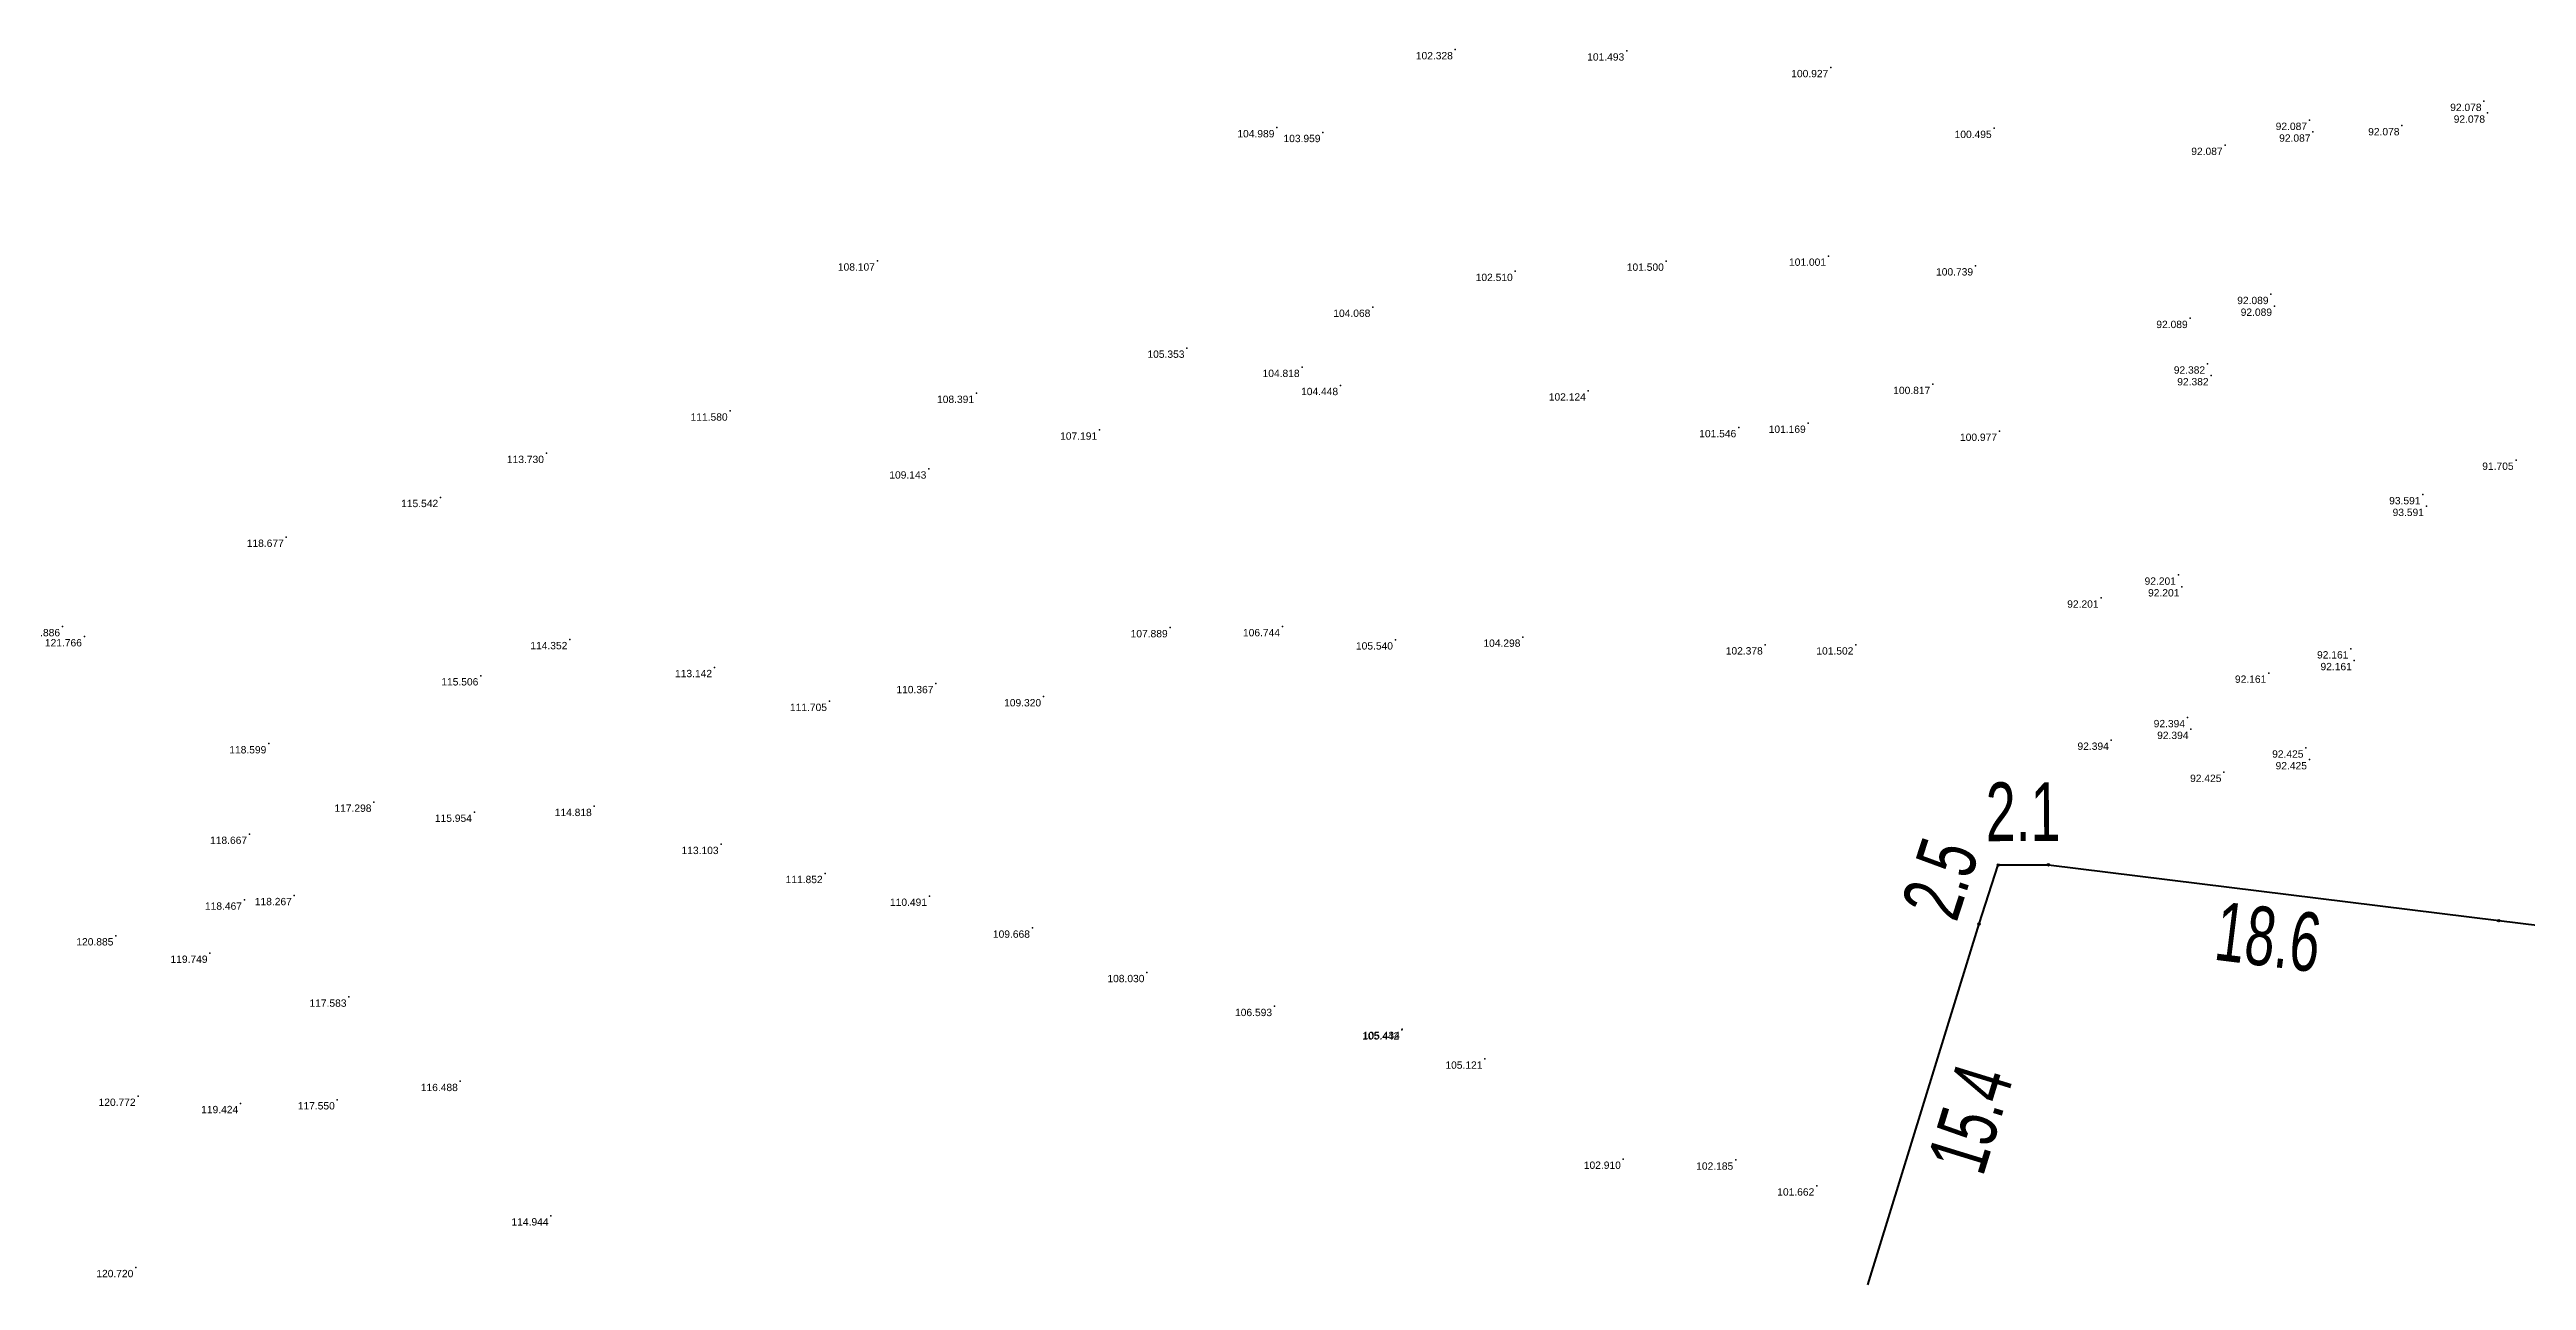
# Model space of a CAD drawing. Header units: millimetres. Extents: x 706139 to 707011, y 753722 to 954403.
# Drawn here: x 706767.2 to 706868.5, y 954036.5 to 954086.8 of the extents above; entities that cross this region are included whole.
import ezdxf
from ezdxf.enums import TextEntityAlignment as Align

# ---------------------------------------------------------------- set-up
doc = ezdxf.new("R2010")
doc.units = ezdxf.units.MM
doc.linetypes.add('SOLID_LINE', pattern=[0])
doc.layers.add('BD', color=1, linetype='Continuous', lineweight=40)
doc.layers.add('BD SYMBOL', color=7, linetype='Continuous', lineweight=30)
doc.layers.add('dim', color=7, linetype='Continuous')
doc.layers.add('Height', color=7, linetype='Continuous')
doc.styles.add('DIM', font='ARIALN.TTF', dxfattribs={"width": 0.8, "height": 2.4})
doc.styles.get("Standard").update_dxf_attribs({"font": 'arial.ttf'})
doc.dimstyles.get("Standard").update_dxf_attribs({"dimtxt": 0.18, "dimasz": 0.18, "dimexe": 0.18, "dimexo": 0.0625, "dimgap": 0.09, "dimtad": 0, "dimtih": 1, "dimtoh": 1, "dimdec": 4, "dimzin": 0, "dimdsep": 46, "dimtxsty": 'Standard', "dimcen": 0.09, "dimadec": 0, "dimazin": 0, "dimtfac": 1, "dimtdec": 4, "dimtofl": 0, "dimtmove": 0, "dimatfit": 3, "dimfxl": 1, "dimtolj": 1, "dimtzin": 0, "dimarcsym": 0})

# ---------------------------------------------------------------- blocks, each defined once
blk = doc.blocks.new('BD')
at = {"linetype": 'ByBlock'}
for p, q in [((-0.04, 0.04), (0.04, -0.04)), ((-0.04, -0.03), (0.04, 0.03))]:
    blk.add_line(p, q, dxfattribs=at)
blk.add_circle((0, 0), 0.05)
blk.add_point((0, 0))
blk = doc.blocks.new('*D316')
at = {"layer": 'Defpoints', "color": 0, "transparency": 16777216}
for p in [(708116.17, 954020.02), (708115.95, 954018.2), (708135.2, 954017.73)]:
    blk.add_point(p, dxfattribs=at)
at = {"layer": 'dim', "color": 0, "transparency": 16777216, "insert": (708125.47, 954017.05), "char_height": 2.4, "attachment_point": 5, "rotation": 353.1483, "style": 'DIM'}
blk.add_mtext('\\A1;19.2', dxfattribs=at)
blk = doc.blocks.new('*D317')
at = {"layer": 'Defpoints', "color": 0, "transparency": 16777216}
for p in [(708097.75, 954022.3), (708097.53, 954020.48), (708116.17, 954020.02)]:
    blk.add_point(p, dxfattribs=at)
at = {"layer": 'dim', "color": 0, "transparency": 16777216, "insert": (708106.74, 954019.34), "char_height": 2.4, "attachment_point": 5, "rotation": 352.9405, "style": 'DIM'}
blk.add_mtext('\\A1;18.6', dxfattribs=at)
blk = doc.blocks.new('*D318')
at = {"layer": 'Defpoints', "color": 0, "transparency": 16777216}
for p in [(708095.69, 954024.46), (708095.7, 954022.29), (708097.75, 954022.3)]:
    blk.add_point(p, dxfattribs=at)
at = {"layer": 'dim', "color": 0, "transparency": 16777216, "insert": (708096.72, 954024.47), "char_height": 2.4, "attachment_point": 5, "rotation": 0.2235, "style": 'DIM'}
blk.add_mtext('\\A1;2.1', dxfattribs=at)
blk = doc.blocks.new('*D319')
at = {"layer": 'Defpoints', "color": 0, "transparency": 16777216}
for p in [(708095.7, 954022.29), (708092.95, 954020.52), (708094.92, 954019.88)]:
    blk.add_point(p, dxfattribs=at)
at = {"layer": 'dim', "color": 0, "transparency": 16777216, "insert": (708093.34, 954021.73), "char_height": 2.4, "attachment_point": 5, "rotation": 71.9652, "style": 'DIM'}
blk.add_mtext('\\A1;2.5', dxfattribs=at)
blk = doc.blocks.new('*D320')
at = {"layer": 'Defpoints', "color": 0, "transparency": 16777216}
for p in [(708094.92, 954019.88), (708090.37, 954005.13), (708092.3, 954004.54)]:
    blk.add_point(p, dxfattribs=at)
at = {"layer": 'dim', "color": 0, "transparency": 16777216, "insert": (708094.57, 954011.91), "char_height": 2.4, "attachment_point": 5, "rotation": 72.8754, "style": 'DIM'}
blk.add_mtext('\\A1;15.4', dxfattribs=at)
blk = doc.blocks.new('FGHFGH')
at = {"layer": 'BD'}
for p, q in [((708094.91774, 954019.8812), (708095.70274, 954022.2922)), ((708095.70274, 954022.2922), (708097.75374, 954022.3002)), ((708097.75374, 954022.3002), (708116.17274, 954020.0192)), ((708090.37374, 954005.1332), (708094.91774, 954019.8812)), ((708116.17274, 954020.0192), (708135.19774, 954017.7332))]:
    blk.add_line(p, q, dxfattribs=at)
at = {"layer": 'BD SYMBOL'}
for p in [(708095.70274, 954022.2922, 100.154), (708097.75374, 954022.3002, 99.417), (708094.91774, 954019.8812, 101.623), (708116.17274, 954020.0192, 96.477)]:
    blk.add_blockref('BD', p, dxfattribs=at)
at = {"layer": 'dim'}
for p1, p2, distance, picture, middle in [((708097.75374, 954022.3002), (708095.70274, 954022.2922), -2.17061, '*D318', (708096.71977, 954024.46679)), ((708095.70274, 954022.2922), (708094.91774, 954019.8812), -2.07286, '*D319', (708093.33922, 954021.72845)), ((708116.17274, 954020.0192), (708097.75374, 954022.3002), 1.83278, '*D317', (708106.73799, 954019.34082)), ((708094.91774, 954019.8812), (708090.37374, 954005.1332), 2.01415, '*D320', (708094.5706, 954011.91414)), ((708135.19774, 954017.7332), (708116.17274, 954020.0192), 1.83544, '*D316', (708125.46627, 954017.05387))]:
    dim = blk.add_aligned_dim(p1=p1, p2=p2, distance=distance, dimstyle='Standard', dxfattribs=at)
    dim.commit()
    dim.dimension.update_dxf_attribs({"geometry": picture, "text_midpoint": middle})

msp = doc.modelspace()

# ---------------------------------------------------------------- linework, layer by layer
at = {"color": 0, "linetype": 'SOLID_LINE'}
for p in [(706824.6773, 954086.8405, 102.3279), (706831.6862, 954086.7891, 101.493), (706840.0314, 954086.1081, 100.9268), (706866.7482, 954084.7278, 92.078), (706866.8902, 954084.2484, 92.078), (706817.379, 954083.6516, 104.9887), (706819.2643, 954083.4558, 103.9588), (706846.7126, 954083.6242, 100.4948), (706859.6104, 954083.953, 92.087), (706859.7524, 954083.4735, 92.087), (706863.3923, 954083.7339, 92.078), (706856.1586, 954082.9307, 92.087), (706801.0404, 954078.2035, 108.1073), (706833.3056, 954078.1958, 101.5004), (706839.9391, 954078.4008, 101.0015), (706845.9525, 954078.0041, 100.7387), (706827.1263, 954077.7779, 102.5102), (706821.3025, 954076.3121, 104.0679), (706858.0369, 954076.8351, 92.089), (706858.1789, 954076.3557, 92.089), (706854.7289, 954075.8554, 92.089), (706813.7012, 954074.6398, 105.3529), (706855.4424, 954073.9923, 92.382), (706818.4096, 954073.8537, 104.8175), (706819.9844, 954073.1135, 104.4484), (706830.1149, 954072.8906, 102.1244), (706844.2027, 954073.1581, 100.8171), (706855.5844, 954073.5129, 92.382), (706795.0172, 954072.0707, 111.5802), (706805.0958, 954072.7944, 108.3906), (706810.1289, 954071.2925, 107.1907), (706836.2679, 954071.3915, 101.5455), (706839.1086, 954071.5721, 101.1688), (706846.9325, 954071.2436, 100.977), (706787.5044, 954070.3381, 113.7295), (706868.0584, 954070.06, 91.705), (706803.1441, 954069.7021, 109.1434), (706783.1789, 954068.5364, 115.5417), (706864.2506, 954068.6517, 93.591), (706864.3925, 954068.1723, 93.591), (706776.8646, 954066.9102, 118.677), (706854.2487, 954065.3631, 92.201), (706854.3907, 954064.8837, 92.201), (706851.0845, 954064.426, 92.201), (706767.7155, 954063.2565, 121.886), (706768.6086, 954062.8425, 121.7656), (706788.4622, 954062.7266, 114.3518), (706813.0133, 954063.214, 107.8889), (706817.6077, 954063.2562, 106.7435), (706827.4403, 954062.8272, 104.2983), (706822.2281, 954062.715, 105.5404), (706837.3522, 954062.512, 102.3775), (706841.0573, 954062.509, 101.5019), (706861.301, 954062.3487, 92.161), (706861.443, 954061.8692, 92.161), (706784.8217, 954061.2461, 115.5062), (706794.3796, 954061.5847, 113.1422), (706803.4334, 954060.9288, 110.3674), (706857.9451, 954061.3547, 92.161), (706799.0799, 954060.202, 111.705), (706807.8383, 954060.3901, 109.3201), (706854.6202, 954059.5378, 92.394), (706854.7622, 954059.0583, 92.394), (706776.1509, 954058.4682, 118.5985), (706851.504, 954058.6149, 92.394), (706859.4654, 954058.2955, 92.425), (706859.6074, 954057.8161, 92.425), (706856.1095, 954057.3016, 92.425), (706780.4512, 954056.0813, 117.2983), (706784.5584, 954055.6704, 115.9538), (706789.4599, 954055.9072, 114.8183), (706775.3634, 954054.7674, 118.6665), (706794.6469, 954054.3542, 113.1034), (706798.9037, 954053.1663, 111.8519), (706775.1551, 954052.0785, 118.4666), (706777.1944, 954052.264, 118.2673), (706803.1715, 954052.2366, 110.4905), (706769.8953, 954050.6181, 120.885), (706807.3809, 954050.9334, 109.6677), (706773.7468, 954049.9068, 119.7489), (706812.0634, 954049.1168, 108.0298), (706779.4305, 954048.1127, 117.5833), (706817.283, 954047.7308, 106.5925), (706822.4836, 954046.7707, 105.4417), (706822.5088, 954046.7918, 105.434), (706825.8872, 954045.5787, 105.1205), (706783.9832, 954044.665, 116.4883), (706770.8052, 954044.0602, 120.7722), (706775.0011, 954043.762, 119.4238), (706778.951, 954043.9148, 117.5496), (706831.5477, 954041.4871, 102.9102), (706836.1433, 954041.451, 102.1852), (706839.4584, 954040.3937, 101.6617), (706787.6924, 954039.171, 114.9441), (706770.7121, 954037.0574, 120.7201)]:
    msp.add_point(p, dxfattribs=at)

# ---------------------------------------------------------------- block references
msp.add_blockref('FGHFGH', (-1248.8207, 31.2158))

# ---------------------------------------------------------------- texts
at = {"layer": 'Height', "color": 4, "linetype": 'SOLID_LINE'}
for s, p in [('102.328', (706824.5773, 954086.7405, 102.3279)), ('101.493', (706831.5862, 954086.6891, 101.493)), ('100.927', (706839.9314, 954086.0081, 100.9268)), ('92.078', (706866.6482, 954084.6278, 92.078)), ('92.078', (706866.7902, 954084.1484, 92.078)), ('104.989', (706817.279, 954083.5516, 104.9887)), ('103.959', (706819.1643, 954083.3558, 103.9588)), ('100.495', (706846.6126, 954083.5242, 100.4948)), ('92.087', (706859.5104, 954083.853, 92.087)), ('92.087', (706859.6524, 954083.3735, 92.087)), ('92.078', (706863.2923, 954083.6339, 92.078)), ('92.087', (706856.0586, 954082.8307, 92.087)), ('108.107', (706800.9404, 954078.1035, 108.1073)), ('101.500', (706833.2056, 954078.0958, 101.5004)), ('101.001', (706839.8391, 954078.3008, 101.0015)), ('102.510', (706827.0263, 954077.6779, 102.5102)), ('100.739', (706845.8525, 954077.9041, 100.7387)), ('104.068', (706821.2025, 954076.2121, 104.0679)), ('92.089', (706857.9369, 954076.7351, 92.089)), ('92.089', (706858.0789, 954076.2557, 92.089)), ('92.089', (706854.6289, 954075.7554, 92.089)), ('105.353', (706813.6012, 954074.5398, 105.3529)), ('92.382', (706855.3424, 954073.8923, 92.382)), ('104.818', (706818.3096, 954073.7537, 104.8175)), ('104.448', (706819.8844, 954073.0135, 104.4484)), ('100.817', (706844.1027, 954073.0581, 100.8171)), ('92.382', (706855.4844, 954073.4129, 92.382)), ('111.580', (706794.9172, 954071.9707, 111.5802)), ('108.391', (706804.9958, 954072.6944, 108.3906)), ('102.124', (706830.0149, 954072.7906, 102.1244)), ('107.191', (706810.0289, 954071.1925, 107.1907)), ('101.546', (706836.1679, 954071.2915, 101.5455)), ('101.169', (706839.0086, 954071.4721, 101.1688)), ('100.977', (706846.8325, 954071.1436, 100.977)), ('113.730', (706787.4044, 954070.2381, 113.7295)), ('91.705', (706867.9584, 954069.96, 91.705)), ('109.143', (706803.0441, 954069.6021, 109.1434)), ('115.542', (706783.0789, 954068.4364, 115.5417)), ('93.591', (706864.1506, 954068.5517, 93.591)), ('93.591', (706864.2925, 954068.0723, 93.591)), ('118.677', (706776.7646, 954066.8102, 118.677)), ('92.201', (706854.1487, 954065.2631, 92.201)), ('92.201', (706854.2907, 954064.7837, 92.201)), ('92.201', (706850.9845, 954064.326, 92.201)), ('121.886', (706767.6155, 954063.1565, 121.886)), ('121.766', (706768.5086, 954062.7425, 121.7656)), ('107.889', (706812.9133, 954063.114, 107.8889)), ('106.744', (706817.5077, 954063.1562, 106.7435)), ('104.298', (706827.3403, 954062.7272, 104.2983)), ('114.352', (706788.3622, 954062.6266, 114.3518)), ('105.540', (706822.1281, 954062.615, 105.5404)), ('102.378', (706837.2522, 954062.412, 102.3775)), ('101.502', (706840.9573, 954062.409, 101.5019)), ('92.161', (706861.201, 954062.2487, 92.161)), ('92.161', (706861.343, 954061.7692, 92.161)), ('115.506', (706784.7217, 954061.1461, 115.5062)), ('113.142', (706794.2796, 954061.4847, 113.1422)), ('110.367', (706803.3334, 954060.8288, 110.3674)), ('92.161', (706857.8451, 954061.2547, 92.161)), ('111.705', (706798.9799, 954060.102, 111.705)), ('109.320', (706807.7383, 954060.2901, 109.3201)), ('92.394', (706854.5202, 954059.4378, 92.394)), ('92.394', (706854.6622, 954058.9583, 92.394)), ('118.599', (706776.0509, 954058.3682, 118.5985)), ('92.394', (706851.404, 954058.5149, 92.394)), ('92.425', (706859.3654, 954058.1955, 92.425)), ('92.425', (706859.5074, 954057.7161, 92.425)), ('92.425', (706856.0095, 954057.2016, 92.425)), ('117.298', (706780.3512, 954055.9813, 117.2983)), ('114.818', (706789.3599, 954055.8072, 114.8183)), ('118.667', (706775.2634, 954054.6674, 118.6665)), ('115.954', (706784.4584, 954055.5704, 115.9538)), ('113.103', (706794.5469, 954054.2542, 113.1034)), ('111.852', (706798.8037, 954053.0663, 111.8519)), ('118.467', (706775.0551, 954051.9785, 118.4666)), ('118.267', (706777.0944, 954052.164, 118.2673)), ('110.491', (706803.0715, 954052.1366, 110.4905)), ('109.668', (706807.2809, 954050.8334, 109.6677)), ('120.885', (706769.7953, 954050.5181, 120.885)), ('119.749', (706773.6468, 954049.8068, 119.7489)), ('108.030', (706811.9634, 954049.0168, 108.0298)), ('117.583', (706779.3305, 954048.0127, 117.5833)), ('106.593', (706817.183, 954047.6308, 106.5925)), ('105.442', (706822.3836, 954046.6707, 105.4417)), ('105.434', (706822.4088, 954046.6918, 105.434)), ('116.488', (706783.8832, 954044.565, 116.4883)), ('105.121', (706825.7872, 954045.4787, 105.1205)), ('120.772', (706770.7052, 954043.9602, 120.7722)), ('119.424', (706774.9011, 954043.662, 119.4238)), ('117.550', (706778.851, 954043.8148, 117.5496)), ('102.910', (706831.4477, 954041.3871, 102.9102)), ('102.185', (706836.0433, 954041.351, 102.1852)), ('101.662', (706839.3584, 954040.2937, 101.6617)), ('114.944', (706787.5924, 954039.071, 114.9441)), ('120.720', (706770.6121, 954036.9574, 120.7201))]:
    msp.add_text(s, height=0.3, dxfattribs=at).set_placement(p, align=Align.TOP_RIGHT)

doc.saveas('drawing.dxf')
